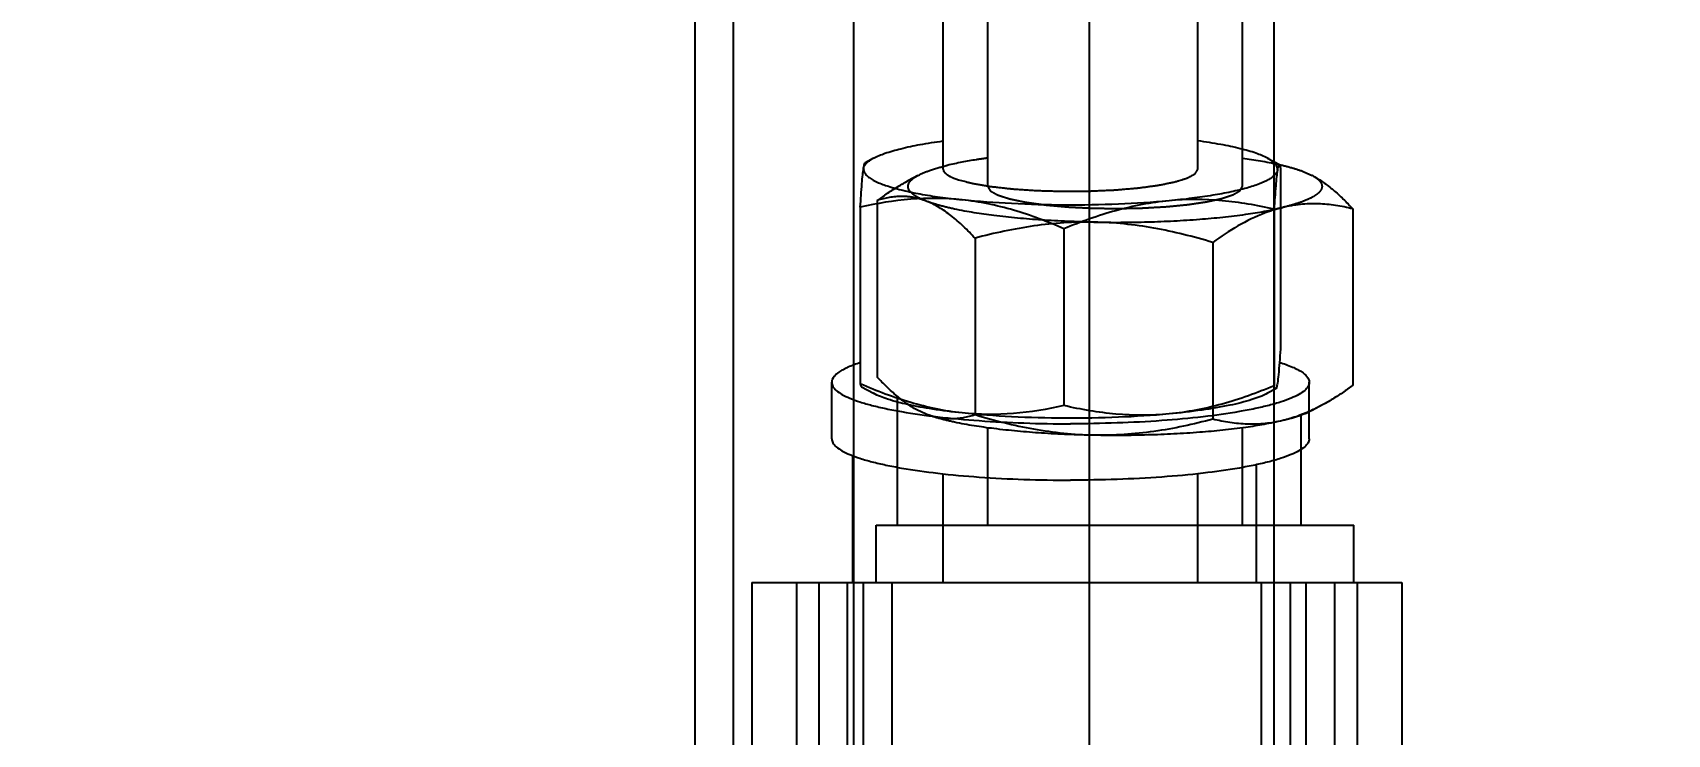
# Model space of a CAD drawing. Header units: millimetres. Extents: x 324 to 7054, y -67 to 2159.
# Drawn here: x 3650.2 to 3701.6, y 1521.7 to 1543.8 of the extents above; entities that cross this region are included whole.
import ezdxf

# ---------------------------------------------------------------- set-up
doc = ezdxf.new("R2010")
doc.units = ezdxf.units.MM
doc.header["$LTSCALE"] = 153.67
doc.header["$PDMODE"] = 3
doc.header["$PDSIZE"] = 8
doc.linetypes.add('CENTER', pattern=[0.6, 0.375, -0.075, 0.075, -0.075])
doc.linetypes.add('DOT', pattern=[0.2, 0.1, -0.1])
doc.layers.get('0').update_dxf_attribs({"linetype": 'CONTINUOUS'})
doc.layers.get('Defpoints').update_dxf_attribs({"linetype": 'CONTINUOUS'})
doc.layers.add('00_BUW_DATUM', color=7, linetype='CONTINUOUS')
doc.layers.add('02___PRT_ALL_AXES', color=7, linetype='CONTINUOUS')
doc.styles.get("Standard").update_dxf_attribs({"font": 'times.ttf'})
doc.dimstyles.get("Standard").update_dxf_attribs({"dimtxt": 17.5, "dimasz": 17.5, "dimexe": 1.5, "dimexo": 1, "dimtad": 1, "dimdsep": 46, "dimtxsty": 'Standard', "dimblk": '_FILLED', "dimblk1": '_FILLED', "dimblk2": '_FILLED', "dimcen": 0.09, "dimazin": 2, "dimtol": 1, "dimtp": 0.01, "dimtm": 0.01, "dimtfac": 1, "dimtofl": 0, "dimtmove": 0, "dimatfit": 3, "dimldrblk": '_FILLED', "dimfxl": 1, "dimtolj": 1, "dimarcsym": 0})

# ---------------------------------------------------------------- blocks, each defined once
blk = doc.blocks.new('_FILLED')
at = {"color": 0, "linetype": 'ByBlock'}
blk.add_solid([(0, 0), (-1, 0.2143), (-1, -0.2143)], dxfattribs=at)
blk = doc.blocks.new('*D271')
at = {"color": 0, "lineweight": -2}
for p, q in [((3576.035, 1740), (3576.035, 1842.5)), ((4469.325, 1538.1), (4469.325, 1842.5)), ((3593.535, 1841), (3991.496, 1841)), ((4451.825, 1841), (4053.864, 1841))]:
    blk.add_line(p, q, dxfattribs=at)
at = {"layer": 'Defpoints', "color": 0}
for p in [(4469.325, 1841), (3576.035, 1739), (4469.325, 1537.1)]:
    blk.add_point(p, dxfattribs=at)
at = {"color": 0, "linetype": 'ByBlock', "lineweight": -2, "xscale": 17.5, "yscale": 17.5, "zscale": 17.5, "rotation": 180}
blk.add_blockref('_FILLED', (3576.035, 1841), dxfattribs=at)
at = {"color": 0, "linetype": 'ByBlock', "lineweight": -2, "xscale": 17.5, "yscale": 17.5, "zscale": 17.5}
blk.add_blockref('_FILLED', (4469.325, 1841), dxfattribs=at)
at = {"insert": (4022.68, 1841), "char_height": 17.5, "attachment_point": 5}
blk.add_mtext('\\A1;\\A1;Z-895', dxfattribs=at)

msp = doc.modelspace()

# ---------------------------------------------------------------- linework, layer by layer
at = {"linetype": 'Continuous'}
for p, q in [((3672.83046, 1526.51699), (3672.83046, 1511.97699)), ((3672.83046, 1526.51699), (3678.83471, 1526.51699)), ((3674.93777, 1511.97699), (3674.93777, 1526.51699)), ((3675.83476, 1511.97699), (3675.83476, 1526.51699)), ((3686.83471, 1526.51699), (3691.83905, 1526.51699)), ((3688.83476, 1511.97699), (3688.83476, 1526.51699)), ((3689.73174, 1526.51699), (3689.73174, 1511.97699)), ((3691.83905, 1526.51699), (3691.83905, 1511.97699))]:
    msp.add_line(p, q, dxfattribs=at)
at = {"linetype": 'CENTER'}
for p, q in [((3674.23046, 1526.51699), (3674.23046, 1511.97699)), ((3674.23046, 1526.51699), (3676.73689, 1526.51699)), ((3676.33777, 1511.97699), (3676.33777, 1526.51699)), ((3677.23476, 1511.97699), (3677.23476, 1526.51699)), ((3690.23476, 1511.97699), (3690.23476, 1526.51699)), ((3691.13174, 1526.51699), (3691.13174, 1511.97699)), ((3691.73689, 1526.51699), (3693.23905, 1526.51699)), ((3693.23905, 1526.51699), (3693.23905, 1511.97699))]:
    msp.add_line(p, q, dxfattribs=at)
at = {"linetype": 'Continuous'}
for points, knots in [([(3678.8347, 1539.50707), (3678.83631, 1539.50011), (3678.83951, 1539.48618), (3678.8432, 1539.47051), (3678.84553, 1539.46007), (3678.8467, 1539.4557), (3678.84716, 1539.45225), (3678.84937, 1539.44866), (3678.85405, 1539.44233), (3678.86031, 1539.43332), (3678.86801, 1539.42249), (3678.87562, 1539.41166), (3678.88212, 1539.40264), (3678.88637, 1539.39632), (3678.88926, 1539.39272), (3678.89388, 1539.38917), (3678.89907, 1539.38472), (3678.912, 1539.37404), (3678.927, 1539.36159), (3678.94184, 1539.34911), (3678.95065, 1539.34203), (3678.9563, 1539.33658), (3678.96562, 1539.33168), (3678.97677, 1539.32496), (3678.99686, 1539.31329), (3679.0168, 1539.30159), (3679.03381, 1539.29157), (3679.04111, 1539.28738), (3679.04644, 1539.28405), (3679.05364, 1539.28067), (3679.06712, 1539.27473), (3679.08592, 1539.26626), (3679.10869, 1539.25609), (3679.13136, 1539.24592), (3679.1504, 1539.23745), (3679.16345, 1539.23151), (3679.17135, 1539.22814), (3679.18091, 1539.22487), (3679.19229, 1539.22075), (3679.22009, 1539.2109), (3679.26158, 1539.19611), (3679.29854, 1539.18296), (3679.31701, 1539.17639)], [0, 0, 0, 0, 0.0625, 0.125, 0.140625, 0.15625, 0.1640625, 0.171875, 0.1875, 0.21875, 0.25, 0.28125, 0.3125, 0.328125, 0.3359375, 0.34375, 0.359375, 0.375, 0.4375, 0.46875, 0.484375, 0.5, 0.515625, 0.53125, 0.5625, 0.625, 0.640625, 0.65625, 0.6640625, 0.671875, 0.6875, 0.71875, 0.75, 0.78125, 0.8125, 0.828125, 0.8359375, 0.84375, 0.859375, 0.875, 0.9375, 1, 1, 1, 1]), ([(3679.31701, 1539.17639), (3679.3478, 1539.16853), (3679.40938, 1539.15281), (3679.50175, 1539.12923), (3679.57872, 1539.10958), (3679.6403, 1539.09387), (3679.68649, 1539.08208), (3679.72495, 1539.07225), (3679.75193, 1539.06538), (3679.76535, 1539.06193), (3679.77313, 1539.05998), (3679.78344, 1539.0584), (3679.79547, 1539.05629), (3679.81519, 1539.05299), (3679.83969, 1539.04884), (3679.86915, 1539.04388), (3679.9084, 1539.03725), (3679.95748, 1539.02897), (3680.036, 1539.01573), (3680.11452, 1539.00248), (3680.19305, 1538.98923), (3680.25194, 1538.9793), (3680.2961, 1538.97184), (3680.32556, 1538.96688), (3680.34025, 1538.96439), (3680.35508, 1538.96193), (3680.37895, 1538.95954), (3680.40739, 1538.95626), (3680.45367, 1538.95118), (3680.51126, 1538.94476), (3680.58048, 1538.93709), (3680.67272, 1538.92685), (3680.78806, 1538.91406), (3680.89181, 1538.90254), (3680.96106, 1538.89488), (3680.98979, 1538.89165), (3681.01306, 1538.88915), (3681.02972, 1538.88705), (3681.04944, 1538.88582), (3681.07538, 1538.88407), (3681.10793, 1538.88193), (3681.15995, 1538.87848), (3681.22498, 1538.87418), (3681.30302, 1538.86901), (3681.40707, 1538.86212), (3681.53714, 1538.85351), (3681.65419, 1538.84575), (3681.73223, 1538.84059), (3681.77124, 1538.83799), (3681.81031, 1538.83547), (3681.86483, 1538.83441), (3681.93215, 1538.83229), (3682.04031, 1538.82935), (3682.17536, 1538.82551), (3682.33751, 1538.82101), (3682.45906, 1538.81751), (3682.54016, 1538.81535), (3682.59409, 1538.81351), (3682.66249, 1538.81413), (3682.74451, 1538.8147), (3682.85389, 1538.81552), (3682.99062, 1538.8165), (3683.15467, 1538.81777), (3683.27778, 1538.81852), (3683.35974, 1538.81932), (3683.40091, 1538.8192), (3683.44136, 1538.82111), (3683.49537, 1538.82342), (3683.56285, 1538.8264), (3683.67085, 1538.83111), (3683.80583, 1538.83702), (3683.94084, 1538.84291), (3684.04879, 1538.84764), (3684.11639, 1538.85055), (3684.17016, 1538.853), (3684.20448, 1538.85425), (3684.22866, 1538.8565), (3684.25341, 1538.85853), (3684.29645, 1538.86218), (3684.35808, 1538.86734), (3684.45661, 1538.87563), (3684.57977, 1538.88598), (3684.70301, 1538.89632), (3684.80143, 1538.90464), (3684.86332, 1538.90973), (3684.9059, 1538.9135), (3684.93139, 1538.91533), (3684.95253, 1538.91839), (3684.97999, 1538.92192), (3685.02334, 1538.92773), (3685.07773, 1538.93493), (3685.16465, 1538.9465), (3685.2516, 1538.95805), (3685.33854, 1538.9696), (3685.40374, 1538.97827), (3685.45807, 1538.98549), (3685.50156, 1538.99127), (3685.52869, 1538.99488), (3685.5505, 1538.99776), (3685.56389, 1538.9996), (3685.57515, 1539.00097), (3685.58356, 1539.00287), (3685.59961, 1539.00594), (3685.62185, 1539.01047), (3685.65782, 1539.01763), (3685.70265, 1539.02661), (3685.77445, 1539.04096), (3685.84623, 1539.05532), (3685.91801, 1539.06967), (3685.97185, 1539.08044), (3686.01673, 1539.08941), (3686.05258, 1539.09659), (3686.07512, 1539.10106), (3686.09285, 1539.10468), (3686.1046, 1539.10684), (3686.11098, 1539.10901), (3686.11789, 1539.11111), (3686.12974, 1539.11481), (3686.14679, 1539.12007), (3686.174, 1539.12851), (3686.20804, 1539.13905), (3686.26249, 1539.15592), (3686.31694, 1539.17279), (3686.37139, 1539.18966), (3686.40542, 1539.2002), (3686.43265, 1539.20864), (3686.45307, 1539.21496), (3686.47009, 1539.22024), (3686.48368, 1539.22445), (3686.49225, 1539.22709), (3686.49894, 1539.2292), (3686.5062, 1539.23128), (3686.51119, 1539.23413), (3686.51745, 1539.23752), (3686.52569, 1539.24205), (3686.53603, 1539.24772), (3686.55255, 1539.25678), (3686.57321, 1539.26811), (3686.598, 1539.2817), (3686.62279, 1539.29529), (3686.64758, 1539.30889), (3686.67237, 1539.32248), (3686.69303, 1539.33381), (3686.70955, 1539.34287), (3686.72197, 1539.34967), (3686.73224, 1539.35533), (3686.74062, 1539.35986), (3686.74547, 1539.36271), (3686.75025, 1539.36494), (3686.75177, 1539.36734), (3686.7542, 1539.37154), (3686.75779, 1539.37753), (3686.76206, 1539.38473), (3686.76776, 1539.39433), (3686.77488, 1539.40632), (3686.78627, 1539.42551), (3686.80051, 1539.4495), (3686.8176, 1539.47829), (3686.829, 1539.49748), (3686.8347, 1539.50708)], [0, 0, 0, 0, 0.015625, 0.03125, 0.046875, 0.0546875, 0.0625, 0.0703125, 0.07421875, 0.07617188, 0.07714844, 0.078125, 0.08007812, 0.08203125, 0.0859375, 0.08984375, 0.09375, 0.1015625, 0.109375, 0.125, 0.1328125, 0.140625, 0.1484375, 0.15039062, 0.15234375, 0.15429688, 0.15625, 0.16015625, 0.1640625, 0.171875, 0.1796875, 0.1875, 0.203125, 0.21875, 0.22265625, 0.2265625, 0.22851562, 0.23046875, 0.23242188, 0.234375, 0.23828125, 0.2421875, 0.25, 0.2578125, 0.265625, 0.28125, 0.296875, 0.30078125, 0.3046875, 0.30859375, 0.3125, 0.3203125, 0.328125, 0.34375, 0.359375, 0.375, 0.37890625, 0.3828125, 0.390625, 0.3984375, 0.40625, 0.421875, 0.4375, 0.453125, 0.45703125, 0.4609375, 0.46484375, 0.46875, 0.4765625, 0.484375, 0.5, 0.515625, 0.5234375, 0.53125, 0.53515625, 0.5390625, 0.54101562, 0.54296875, 0.546875, 0.5546875, 0.5625, 0.578125, 0.59375, 0.6015625, 0.609375, 0.61328125, 0.61523438, 0.6171875, 0.62109375, 0.625, 0.6328125, 0.640625, 0.65625, 0.6640625, 0.671875, 0.6796875, 0.68359375, 0.6875, 0.68945312, 0.69140625, 0.69238281, 0.69335938, 0.6953125, 0.69921875, 0.703125, 0.7109375, 0.71875, 0.734375, 0.7421875, 0.75, 0.7578125, 0.76171875, 0.765625, 0.76757812, 0.76953125, 0.77050781, 0.77148438, 0.7734375, 0.77734375, 0.78125, 0.7890625, 0.796875, 0.8125, 0.8203125, 0.828125, 0.83203125, 0.8359375, 0.83984375, 0.84179688, 0.84375, 0.84472656, 0.84570312, 0.84765625, 0.84960938, 0.8515625, 0.85546875, 0.859375, 0.8671875, 0.875, 0.8828125, 0.890625, 0.8984375, 0.90625, 0.91015625, 0.9140625, 0.91796875, 0.91992188, 0.921875, 0.92285156, 0.92382812, 0.92578125, 0.9296875, 0.93359375, 0.9375, 0.9453125, 0.953125, 0.96875, 0.984375, 1, 1, 1, 1])]:
    msp.add_open_spline(points, degree=3, knots=knots, dxfattribs=at)
at = {"linetype": 'CENTER'}
for points, knots in [([(3680.23469, 1538.96681), (3680.24291, 1538.95251), (3680.25524, 1538.93106), (3680.27168, 1538.90245), (3680.28196, 1538.88458), (3680.29018, 1538.87027), (3680.29635, 1538.85955), (3680.30249, 1538.84882), (3680.3077, 1538.83988), (3680.31092, 1538.83407), (3680.31258, 1538.83139), (3680.31325, 1538.82959), (3680.31733, 1538.82745), (3680.3218, 1538.82488), (3680.32791, 1538.82144), (3680.3355, 1538.81715), (3680.34464, 1538.812), (3680.3568, 1538.80513), (3680.3781, 1538.79311), (3680.40852, 1538.77593), (3680.44502, 1538.75533), (3680.48154, 1538.73472), (3680.50888, 1538.71926), (3680.52718, 1538.70896), (3680.5347, 1538.70467), (3680.54096, 1538.70124), (3680.54635, 1538.69776), (3680.55922, 1538.69385), (3680.57386, 1538.6891), (3680.59366, 1538.68279), (3680.61832, 1538.67489), (3680.64795, 1538.66542), (3680.68744, 1538.65279), (3680.7368, 1538.637), (3680.78617, 1538.62121), (3680.82566, 1538.60858), (3680.85528, 1538.5991), (3680.87998, 1538.59121), (3680.89968, 1538.58489), (3680.91464, 1538.58017), (3680.92651, 1538.57617), (3680.9404, 1538.57348), (3680.95352, 1538.57071), (3680.97019, 1538.56727), (3681.00996, 1538.559), (3681.06972, 1538.5466), (3681.14934, 1538.53006), (3681.22899, 1538.51352), (3681.29533, 1538.49973), (3681.34847, 1538.48871), (3681.38153, 1538.4818), (3681.40833, 1538.47633), (3681.43383, 1538.47063), (3681.47499, 1538.46516), (3681.52319, 1538.45837), (3681.58786, 1538.4494), (3681.66856, 1538.43816), (3681.76547, 1538.42468), (3681.8462, 1538.41345), (3681.9108, 1538.40446), (3681.95923, 1538.39772), (3681.99967, 1538.39212), (3682.0278, 1538.38815), (3682.04415, 1538.38596), (3682.05565, 1538.38411), (3682.07005, 1538.38304), (3682.08824, 1538.38134), (3682.12054, 1538.37849), (3682.16644, 1538.37435), (3682.22162, 1538.36941), (3682.29516, 1538.36281), (3682.3871, 1538.35458), (3682.49742, 1538.34468), (3682.58937, 1538.33645), (3682.66288, 1538.32984), (3682.71817, 1538.32496), (3682.76372, 1538.32065), (3682.80407, 1538.31893), (3682.84373, 1538.3169), (3682.89355, 1538.31447), (3683.01291, 1538.30854), (3683.15225, 1538.30168), (3683.3114, 1538.29376), (3683.43093, 1538.28798), (3683.53003, 1538.28267), (3683.61307, 1538.28205), (3683.69545, 1538.2808), (3683.79866, 1538.27945), (3683.96365, 1538.27719), (3684.10807, 1538.27511), (3684.23181, 1538.27359), (3684.31439, 1538.27195), (3684.41705, 1538.2745), (3684.54031, 1538.27697), (3684.70465, 1538.28045), (3684.86894, 1538.28394), (3685.00255, 1538.28666), (3685.06409, 1538.28804), (3685.10541, 1538.28865), (3685.15491, 1538.29171), (3685.2146, 1538.29508), (3685.29407, 1538.29969), (3685.4332, 1538.3077), (3685.63193, 1538.31916), (3685.79093, 1538.32833), (3685.87042, 1538.33292)], [0, 0, 0, 0, 0.03125, 0.046875, 0.0625, 0.0703125, 0.078125, 0.0859375, 0.09375, 0.09765625, 0.09863281, 0.09960938, 0.1015625, 0.10351562, 0.10546875, 0.109375, 0.11328125, 0.1171875, 0.125, 0.140625, 0.15625, 0.171875, 0.1875, 0.19140625, 0.1953125, 0.19726562, 0.19921875, 0.203125, 0.20703125, 0.2109375, 0.21875, 0.2265625, 0.234375, 0.25, 0.265625, 0.2734375, 0.28125, 0.2890625, 0.29296875, 0.296875, 0.30078125, 0.30273438, 0.3046875, 0.30859375, 0.3125, 0.328125, 0.34375, 0.359375, 0.375, 0.3828125, 0.390625, 0.39453125, 0.3984375, 0.40625, 0.4140625, 0.421875, 0.4375, 0.453125, 0.46875, 0.4765625, 0.484375, 0.4921875, 0.49609375, 0.49804688, 0.5, 0.50195312, 0.50390625, 0.5078125, 0.515625, 0.5234375, 0.53125, 0.546875, 0.5625, 0.578125, 0.5859375, 0.59375, 0.6015625, 0.60546875, 0.609375, 0.6171875, 0.625, 0.65625, 0.671875, 0.6875, 0.703125, 0.7109375, 0.71875, 0.734375, 0.75, 0.78125, 0.7890625, 0.796875, 0.8125, 0.828125, 0.84375, 0.875, 0.890625, 0.89453125, 0.8984375, 0.90625, 0.9140625, 0.921875, 0.9375, 0.96875, 1, 1, 1, 1]), ([(3685.87042, 1538.33292), (3685.9523, 1538.34097), (3686.07511, 1538.35306), (3686.23888, 1538.36917), (3686.34119, 1538.37925), (3686.42313, 1538.38729), (3686.47415, 1538.39237), (3686.51025, 1538.39581), (3686.53028, 1538.39796), (3686.54807, 1538.4008), (3686.57109, 1538.4041), (3686.60748, 1538.40953), (3686.65311, 1538.41626), (3686.72604, 1538.42706), (3686.81724, 1538.44056), (3686.90842, 1538.45405), (3686.98138, 1538.46485), (3687.02695, 1538.4716), (3687.06347, 1538.47699), (3687.08615, 1538.48038), (3687.10231, 1538.48271), (3687.11111, 1538.48411), (3687.11825, 1538.4858), (3687.12774, 1538.4878), (3687.15006, 1538.4927), (3687.18373, 1538.50001), (3687.22852, 1538.50977), (3687.27334, 1538.51953), (3687.31815, 1538.52929), (3687.36296, 1538.53906), (3687.40777, 1538.54882), (3687.45258, 1538.55858), (3687.48992, 1538.56671), (3687.51979, 1538.57322), (3687.54221, 1538.5781), (3687.56082, 1538.58217), (3687.574, 1538.58501), (3687.5813, 1538.58665), (3687.58742, 1538.58781), (3687.59106, 1538.58926), (3687.59677, 1538.59108), (3687.60636, 1538.59432), (3687.62028, 1538.59893), (3687.63689, 1538.60446), (3687.65908, 1538.61184), (3687.68679, 1538.62106), (3687.72005, 1538.63213), (3687.75331, 1538.6432), (3687.78658, 1538.65426), (3687.81984, 1538.66533), (3687.8531, 1538.6764), (3687.88081, 1538.68562), (3687.903, 1538.69299), (3687.91682, 1538.69761), (3687.92799, 1538.70129), (3687.93471, 1538.70361), (3687.94068, 1538.70543), (3687.94451, 1538.70739), (3687.95023, 1538.7109), (3687.95891, 1538.71588), (3687.97251, 1538.72386), (3687.98962, 1538.73383), (3688.01693, 1538.74978), (3688.05109, 1538.76972), (3688.08523, 1538.78967), (3688.11256, 1538.80562), (3688.12961, 1538.81559), (3688.14333, 1538.82357), (3688.15172, 1538.82856), (3688.15797, 1538.83204), (3688.16094, 1538.83405), (3688.16166, 1538.83615), (3688.16333, 1538.83874), (3688.16556, 1538.84291), (3688.16851, 1538.84812), (3688.17314, 1538.85645), (3688.17895, 1538.86686), (3688.18592, 1538.87936), (3688.19521, 1538.89602), (3688.21146, 1538.92517), (3688.2254, 1538.95016), (3688.23469, 1538.96682)], [0, 0, 0, 0, 0.0625, 0.09375, 0.125, 0.140625, 0.15625, 0.1640625, 0.16796875, 0.171875, 0.1796875, 0.1875, 0.203125, 0.21875, 0.25, 0.28125, 0.296875, 0.3125, 0.3203125, 0.328125, 0.33203125, 0.33398438, 0.3359375, 0.33984375, 0.34375, 0.359375, 0.375, 0.390625, 0.40625, 0.421875, 0.4375, 0.453125, 0.46875, 0.4765625, 0.484375, 0.4921875, 0.49609375, 0.49804688, 0.5, 0.50195312, 0.50390625, 0.5078125, 0.515625, 0.5234375, 0.53125, 0.546875, 0.5625, 0.578125, 0.59375, 0.609375, 0.625, 0.640625, 0.6484375, 0.65625, 0.66015625, 0.6640625, 0.66601562, 0.66796875, 0.671875, 0.6796875, 0.6875, 0.703125, 0.71875, 0.75, 0.78125, 0.796875, 0.8125, 0.8203125, 0.828125, 0.83203125, 0.83398438, 0.8359375, 0.83984375, 0.84375, 0.8515625, 0.859375, 0.875, 0.890625, 0.90625, 0.9375, 1, 1, 1, 1])]:
    msp.add_open_spline(points, degree=3, knots=knots, dxfattribs=at)
at = {"layer": '00_BUW_DATUM', "linetype": 'Continuous'}
for p, q in [((3678.8347, 1539.50707), (3678.83463, 1590.41312)), ((3686.8347, 1539.50708), (3686.83463, 1590.41313)), ((3676.6453, 1539.85183), (3676.38901, 1539.71308)), ((3689.02409, 1539.85185), (3689.39492, 1539.65108)), ((3689.43524, 1539.55583), (3689.43525, 1534.00262)), ((3676.23415, 1538.31485), (3676.23416, 1532.76164)), ((3689.22925, 1538.25291), (3689.22926, 1532.6997)), ((3682.62871, 1537.63241), (3682.62872, 1532.07921)), ((3675.33471, 1531.03774), (3675.3347, 1532.81039)), ((3676.27448, 1532.66639), (3676.64531, 1532.46562)), ((3689.28039, 1532.6044), (3689.0241, 1532.46564)), ((3690.33471, 1531.03776), (3690.3347, 1532.81041)), ((3678.83471, 1526.51699), (3678.83471, 1529.93722)), ((3686.83471, 1526.51699), (3686.83471, 1529.93723))]:
    msp.add_line(p, q, dxfattribs=at)
at = {"layer": '00_BUW_DATUM', "linetype": 'CENTER'}
for p, q in [((3680.23469, 1538.96681), (3680.23463, 1585.03003)), ((3688.23469, 1538.96682), (3688.23463, 1585.03004)), ((3678.04529, 1539.31158), (3677.72388, 1539.13756)), ((3690.16636, 1539.42843), (3690.42397, 1539.31165)), ((3676.76839, 1538.5282), (3676.76839, 1532.97499)), ((3691.70099, 1538.26197), (3691.701, 1532.70876)), ((3679.83766, 1537.33875), (3679.83766, 1531.78554)), ((3687.30396, 1537.20563), (3687.30397, 1531.65243)), ((3690.74551, 1532.0994), (3690.42409, 1531.92538)), ((3678.30303, 1531.80853), (3678.00705, 1531.94608)), ((3680.2347, 1528.31699), (3680.2347, 1531.38293)), ((3688.2347, 1528.31699), (3688.2347, 1531.38195)), ((3676.73689, 1526.51699), (3676.73689, 1528.31699)), ((3676.73689, 1528.31699), (3691.73689, 1528.31699)), ((3691.73689, 1526.51699), (3691.73689, 1528.31699)), ((3676.73689, 1526.51699), (3691.73689, 1526.51699))]:
    msp.add_line(p, q, dxfattribs=at)
msp.add_arc((3689.72957, 1538.02753), 1.45985, 59.861541, 61.597496, dxfattribs=at)
at = {"layer": '00_BUW_DATUM', "linetype": 'Continuous'}
for points, knots in [([(3676.64537, 1539.85187), (3676.76128, 1539.91461), (3677.04374, 1540.02826), (3677.53573, 1540.16777), (3678.14397, 1540.29434), (3678.58845, 1540.36334), (3678.82771, 1540.39587)], [0, 0, 0, 0, 0.17512995, 0.40251793, 0.6791581, 1, 1, 1, 1]), ([(3689.02411, 1539.85183), (3688.90809, 1539.91465), (3688.62528, 1540.02841), (3688.13267, 1540.16804), (3687.52356, 1540.2947), (3687.07844, 1540.36373), (3686.83881, 1540.39626)], [0, 0, 0, 0, 0.17508136, 0.40245548, 0.67910593, 1, 1, 1, 1]), ([(3676.33714, 1539.53805), (3676.34665, 1539.59816), (3676.40889, 1539.68863), (3676.52534, 1539.78206), (3676.60239, 1539.82861), (3676.64537, 1539.85187)], [0, 0, 0, 0, 0.40492911, 0.6748572, 1, 1, 1, 1]), ([(3676.33714, 1539.53805), (3676.34098, 1539.5623), (3676.34825, 1539.60431), (3676.36079, 1539.65811), (3676.37259, 1539.69253), (3676.38306, 1539.70985), (3676.38901, 1539.71307)], [0, 0, 0, 0, 0.39875302, 0.69383635, 0.89012048, 1, 1, 1, 1]), ([(3689.33225, 1539.4761), (3689.33723, 1539.50759), (3689.33026, 1539.57877), (3689.26807, 1539.67748), (3689.16286, 1539.77061), (3689.07454, 1539.82453), (3689.02411, 1539.85183)], [0, 0, 0, 0, 0.1859785, 0.39860658, 0.66546473, 1, 1, 1, 1]), ([(3689.39492, 1539.65108), (3689.38162, 1539.65828), (3689.35685, 1539.60708), (3689.34703, 1539.55594), (3689.33676, 1539.50466), (3689.33225, 1539.4761)], [0, 0, 0, 0, 0.23761978, 0.54584771, 1, 1, 1, 1]), ([(3676.23415, 1538.31485), (3676.24894, 1538.5616), (3676.27065, 1538.90149), (3676.30731, 1539.30911), (3676.32641, 1539.47015), (3676.33714, 1539.53805)], [0, 0, 0, 0, 0.60397425, 0.83203987, 1, 1, 1, 1]), ([(3676.33714, 1539.53805), (3676.3333, 1539.51372), (3676.33506, 1539.46112), (3676.3684, 1539.38437), (3676.42927, 1539.31051), (3676.5567, 1539.20569), (3676.78877, 1539.08451), (3677.14524, 1538.95475), (3677.59767, 1538.83319), (3678.13855, 1538.72207), (3678.75938, 1538.62363), (3679.19976, 1538.57009), (3679.43143, 1538.54537)], [0, 0, 0, 0, 0.02185297, 0.04539384, 0.07296814, 0.10602655, 0.19121506, 0.30346061, 0.44239376, 0.60643742, 0.79326439, 1, 1, 1, 1]), ([(3689.33225, 1539.4761), (3689.32356, 1539.42117), (3689.27052, 1539.33809), (3689.16882, 1539.25033), (3689.01033, 1539.14755), (3688.74302, 1539.02943), (3688.3457, 1538.90261), (3687.85522, 1538.78521), (3687.27963, 1538.67914), (3686.62834, 1538.58658), (3686.16923, 1538.53698), (3685.92898, 1538.5144)], [0, 0, 0, 0, 0.04598668, 0.07591108, 0.11158423, 0.20148215, 0.31663583, 0.45614697, 0.61822066, 0.80045737, 1, 1, 1, 1]), ([(3689.33225, 1539.4761), (3689.32151, 1539.40821), (3689.30241, 1539.24717), (3689.26575, 1538.83955), (3689.24404, 1538.49965), (3689.22925, 1538.25291)], [0, 0, 0, 0, 0.16796014, 0.39602577, 1, 1, 1, 1]), ([(3689.43524, 1539.55583), (3689.42979, 1539.57783), (3689.42022, 1539.60946), (3689.4056, 1539.6453), (3689.39492, 1539.65108)], [0, 0, 0, 0, 0.6509994, 1, 1, 1, 1]), ([(3679.43143, 1538.54537), (3678.89579, 1538.60253), (3677.81598, 1538.61045), (3676.75452, 1538.43295), (3676.23415, 1538.31485)], [0, 0, 0, 0, 0.50236581, 1, 1, 1, 1]), ([(3682.62871, 1537.63241), (3682.11421, 1537.859), (3681.073, 1538.2574), (3679.97786, 1538.48705), (3679.43143, 1538.54537)], [0, 0, 0, 0, 0.50569197, 1, 1, 1, 1]), ([(3685.92898, 1538.5144), (3685.40184, 1538.46484), (3684.31134, 1538.39512), (3682.66018, 1538.36626), (3681.02085, 1538.41029), (3679.94648, 1538.4904), (3679.43143, 1538.54537)], [0, 0, 0, 0, 0.24412044, 0.50355527, 0.76117851, 1, 1, 1, 1]), ([(3685.92898, 1538.5144), (3685.36589, 1538.46146), (3684.23773, 1538.24324), (3683.16069, 1537.85439), (3682.62871, 1537.63241)], [0, 0, 0, 0, 0.49524445, 1, 1, 1, 1]), ([(3689.22925, 1538.25291), (3688.69202, 1538.37607), (3687.59703, 1538.56371), (3686.48253, 1538.56643), (3685.92898, 1538.5144)], [0, 0, 0, 0, 0.49782411, 1, 1, 1, 1]), ([(3689.43525, 1534.00262), (3689.43222, 1533.95214), (3689.42067, 1533.7633), (3689.40811, 1533.57452), (3689.39785, 1533.43629)], [0, 0, 0, 0, 0.26732979, 1, 1, 1, 1]), ([(3676.23386, 1533.42875), (3676.10206, 1533.38632), (3675.91791, 1533.32006), (3675.6953, 1533.21181), (3675.49569, 1533.09391), (3675.33471, 1532.94111), (3675.33471, 1532.81039)], [0, 0, 0, 0, 0.36794913, 0.52058196, 0.65262171, 1, 1, 1, 1]), ([(3689.39785, 1533.43629), (3689.3883, 1533.30759), (3689.37037, 1533.08827), (3689.34647, 1532.86934), (3689.33226, 1532.77943)], [0, 0, 0, 0, 0.58638552, 1, 1, 1, 1]), ([(3689.40062, 1533.43988), (3689.5374, 1533.39685), (3689.7285, 1533.32963), (3689.95987, 1533.21949), (3690.16626, 1533.10003), (3690.3347, 1532.94454), (3690.3347, 1532.81041)], [0, 0, 0, 0, 0.36926139, 0.5223116, 0.65455672, 1, 1, 1, 1]), ([(3675.33471, 1532.81039), (3675.33471, 1532.76616), (3675.36715, 1532.66632), (3675.48742, 1532.53924), (3675.67163, 1532.41751), (3675.92221, 1532.29987), (3676.23769, 1532.1865), (3676.616, 1532.07864), (3677.05376, 1531.97737), (3677.74217, 1531.84685), (3678.718, 1531.71207), (3679.99944, 1531.59577), (3681.38941, 1531.52402), (3682.34692, 1531.50794), (3682.83472, 1531.50794)], [0, 0, 0, 0, 0.01701484, 0.0383395, 0.06624763, 0.10159474, 0.14458684, 0.19510969, 0.25285971, 0.31740245, 0.46463113, 0.63163757, 0.81232482, 1, 1, 1, 1]), ([(3676.23416, 1532.76164), (3676.23961, 1532.73964), (3676.24918, 1532.70802), (3676.2638, 1532.67217), (3676.27448, 1532.66639)], [0, 0, 0, 0, 0.6509994, 1, 1, 1, 1]), ([(3679.43144, 1531.84869), (3678.88501, 1531.907), (3677.78986, 1532.13665), (3676.74866, 1532.53505), (3676.23416, 1532.76164)], [0, 0, 0, 0, 0.49430804, 1, 1, 1, 1]), ([(3690.3347, 1532.81041), (3690.3347, 1532.76618), (3690.30226, 1532.66634), (3690.18199, 1532.53925), (3689.99778, 1532.41753), (3689.74721, 1532.29989), (3689.43172, 1532.18651), (3689.05341, 1532.07865), (3688.61566, 1531.97738), (3687.92725, 1531.84686), (3686.95143, 1531.71208), (3685.66999, 1531.59578), (3684.28002, 1531.52403), (3683.32251, 1531.50795), (3682.83472, 1531.50794)], [0, 0, 0, 0, 0.01701486, 0.03833952, 0.06624765, 0.10159473, 0.14458681, 0.19510963, 0.25285962, 0.31740233, 0.46463096, 0.63163739, 0.81232469, 1, 1, 1, 1]), ([(3689.22926, 1532.6997), (3688.69728, 1532.47772), (3687.62024, 1532.08887), (3686.49208, 1531.87065), (3685.92899, 1531.81772)], [0, 0, 0, 0, 0.50475557, 1, 1, 1, 1]), ([(3689.28039, 1532.6044), (3689.27658, 1532.60234), (3689.26288, 1532.60549), (3689.25252, 1532.62724), (3689.2398, 1532.65832), (3689.233, 1532.68464), (3689.22926, 1532.6997)], [0, 0, 0, 0, 0.11262815, 0.29950739, 0.59637241, 1, 1, 1, 1]), ([(3689.33226, 1532.77943), (3689.32842, 1532.75517), (3689.32115, 1532.71316), (3689.30861, 1532.65936), (3689.29681, 1532.62495), (3689.28634, 1532.60762), (3689.28039, 1532.6044)], [0, 0, 0, 0, 0.39875302, 0.69383635, 0.89012048, 1, 1, 1, 1]), ([(3679.43144, 1531.84869), (3679.12276, 1531.88163), (3678.54966, 1531.95404), (3677.76745, 1532.09433), (3677.14268, 1532.25431), (3676.78708, 1532.38886), (3676.64529, 1532.46564)], [0, 0, 0, 0, 0.32498101, 0.60456885, 0.83119347, 1, 1, 1, 1]), ([(3682.62872, 1532.07921), (3682.10835, 1531.9611), (3681.04689, 1531.78361), (3679.96707, 1531.79152), (3679.43144, 1531.84869)], [0, 0, 0, 0, 0.4976342, 1, 1, 1, 1]), ([(3685.92899, 1531.81772), (3685.37543, 1531.76568), (3684.26094, 1531.7684), (3683.16595, 1531.95604), (3682.62872, 1532.07921)], [0, 0, 0, 0, 0.5021759, 1, 1, 1, 1]), ([(3689.02403, 1532.4656), (3688.86922, 1532.3818), (3688.47599, 1532.23742), (3687.78307, 1532.06829), (3686.91168, 1531.9228), (3686.27287, 1531.85004), (3685.92899, 1531.81772)], [0, 0, 0, 0, 0.16628893, 0.39282739, 0.67373258, 1, 1, 1, 1]), ([(3685.92899, 1531.81772), (3685.40185, 1531.76816), (3684.31134, 1531.69844), (3682.66018, 1531.66958), (3681.02086, 1531.71362), (3679.94649, 1531.79372), (3679.43144, 1531.84869)], [0, 0, 0, 0, 0.24412044, 0.50355527, 0.76117851, 1, 1, 1, 1]), ([(3675.33471, 1531.03774), (3675.33471, 1530.99351), (3675.36715, 1530.89367), (3675.48742, 1530.76659), (3675.67164, 1530.64486), (3675.92221, 1530.52722), (3676.23769, 1530.41385), (3676.61601, 1530.30599), (3677.05376, 1530.20472), (3677.74217, 1530.0742), (3678.718, 1529.93942), (3679.99944, 1529.82312), (3681.38941, 1529.75137), (3682.34692, 1529.73529), (3682.83472, 1529.73529)], [0, 0, 0, 0, 0.01701484, 0.0383395, 0.06624763, 0.10159474, 0.14458684, 0.19510969, 0.25285971, 0.31740245, 0.46463113, 0.63163757, 0.81232482, 1, 1, 1, 1]), ([(3690.33471, 1531.03776), (3690.33471, 1530.99353), (3690.30226, 1530.89369), (3690.18199, 1530.7666), (3689.99778, 1530.64488), (3689.74721, 1530.52724), (3689.43172, 1530.41386), (3689.05341, 1530.306), (3688.61566, 1530.20473), (3687.92725, 1530.07421), (3686.95143, 1529.93943), (3685.66999, 1529.82313), (3684.28002, 1529.75138), (3683.32252, 1529.7353), (3682.83472, 1529.73529)], [0, 0, 0, 0, 0.01701486, 0.03833952, 0.06624765, 0.10159473, 0.14458681, 0.19510963, 0.25285962, 0.31740233, 0.46463096, 0.63163739, 0.81232469, 1, 1, 1, 1])]:
    msp.add_open_spline(points, degree=3, knots=knots, dxfattribs=at)
at = {"layer": '00_BUW_DATUM', "linetype": 'CENTER'}
for points, knots in [([(3680.23036, 1539.85597), (3680.11364, 1539.84012), (3679.69011, 1539.77843), (3679.26856, 1539.70057), (3678.9669, 1539.6281)], [0, 0, 0, 0, 0.27520833, 1, 1, 1, 1]), ([(3688.2418, 1539.8556), (3688.61466, 1539.8049), (3689.13858, 1539.71922), (3689.77793, 1539.56145), (3690.04674, 1539.47478), (3690.16636, 1539.42843)], [0, 0, 0, 0, 0.57163906, 0.80511652, 1, 1, 1, 1]), ([(3678.30302, 1538.50521), (3678.229, 1538.5339), (3678.0965, 1538.59082), (3677.92694, 1538.68806), (3677.80735, 1538.78825), (3677.73709, 1538.8958), (3677.72962, 1539.01326), (3677.78811, 1539.12346), (3677.89734, 1539.22448), (3677.99115, 1539.28226), (3678.04527, 1539.31156)], [0, 0, 0, 0, 0.19063479, 0.34580031, 0.46773088, 0.56293505, 0.6456721, 0.73670523, 0.85221064, 1, 1, 1, 1]), ([(3678.04527, 1539.31156), (3678.16901, 1539.37856), (3678.47337, 1539.49875), (3678.78731, 1539.58495), (3678.9669, 1539.6281)], [0, 0, 0, 0, 0.43242109, 1, 1, 1, 1]), ([(3690.46255, 1539.29003), (3690.52393, 1539.25436), (3690.62635, 1539.18565), (3690.71935, 1539.06709), (3690.73848, 1538.97165), (3690.7241, 1538.8764), (3690.63633, 1538.75689), (3690.46125, 1538.6351), (3690.20988, 1538.51633), (3689.88256, 1538.40331), (3689.63705, 1538.33786), (3689.50248, 1538.30554)], [0, 0, 0, 0, 0.11219431, 0.19416676, 0.22879811, 0.26317887, 0.34346654, 0.45325987, 0.59874415, 0.78126633, 1, 1, 1, 1]), ([(3690.46234, 1539.29088), (3690.68573, 1539.16994), (3691.12538, 1538.85123), (3691.50798, 1538.47094), (3691.70099, 1538.26197)], [0, 0, 0, 0, 0.47172804, 1, 1, 1, 1]), ([(3676.76839, 1538.5282), (3676.84653, 1538.58489), (3677.15518, 1538.80288), (3677.47646, 1539.00361), (3677.72388, 1539.13756)], [0, 0, 0, 0, 0.25546671, 1, 1, 1, 1]), ([(3678.30302, 1538.50521), (3678.17723, 1538.55396), (3677.92163, 1538.62821), (3677.40038, 1538.67501), (3677.01339, 1538.60358), (3676.76839, 1538.5282)], [0, 0, 0, 0, 0.2591383, 0.50763194, 1, 1, 1, 1]), ([(3683.57081, 1537.84393), (3683.02013, 1537.85375), (3681.96976, 1537.89551), (3680.50786, 1538.02752), (3679.43337, 1538.1929), (3678.72768, 1538.36132), (3678.43311, 1538.4548), (3678.30302, 1538.50521)], [0, 0, 0, 0, 0.31014224, 0.59164001, 0.82629265, 0.92143553, 1, 1, 1, 1]), ([(3679.83766, 1537.33875), (3679.60233, 1537.59355), (3679.13951, 1538.04747), (3678.58246, 1538.39692), (3678.30302, 1538.50521)], [0, 0, 0, 0, 0.53646503, 1, 1, 1, 1]), ([(3683.57081, 1537.84393), (3684.13611, 1537.83385), (3685.24456, 1537.83921), (3686.83561, 1537.91883), (3688.25048, 1538.06418), (3689.11853, 1538.2133), (3689.50248, 1538.30554)], [0, 0, 0, 0, 0.28451288, 0.55758932, 0.80129727, 1, 1, 1, 1]), ([(3689.50248, 1538.30554), (3689.31328, 1538.26008), (3688.52605, 1538.01222), (3687.81244, 1537.57454), (3687.30396, 1537.20563)], [0, 0, 0, 0, 0.23648881, 1, 1, 1, 1]), ([(3691.70099, 1538.26197), (3691.34533, 1538.34912), (3690.61012, 1538.46625), (3689.86446, 1538.3925), (3689.50248, 1538.30554)], [0, 0, 0, 0, 0.49586997, 1, 1, 1, 1]), ([(3683.57081, 1537.84393), (3682.94071, 1537.85516), (3681.6783, 1537.76899), (3680.44491, 1537.50147), (3679.83766, 1537.33875)], [0, 0, 0, 0, 0.50060456, 1, 1, 1, 1]), ([(3687.30396, 1537.20563), (3686.69776, 1537.38968), (3685.46783, 1537.70063), (3684.20273, 1537.83266), (3683.57081, 1537.84393)], [0, 0, 0, 0, 0.50058995, 1, 1, 1, 1]), ([(3678.00705, 1531.94608), (3677.78366, 1532.06701), (3677.34401, 1532.38573), (3676.9614, 1532.76601), (3676.76839, 1532.97499)], [0, 0, 0, 0, 0.47172804, 1, 1, 1, 1]), ([(3691.701, 1532.70876), (3691.62286, 1532.65207), (3691.31421, 1532.43408), (3690.99293, 1532.23335), (3690.74551, 1532.0994)], [0, 0, 0, 0, 0.25546671, 1, 1, 1, 1]), ([(3690.74551, 1532.0994), (3690.64409, 1532.04449), (3690.2466, 1531.84218), (3689.82412, 1531.68613), (3689.50248, 1531.60886)], [0, 0, 0, 0, 0.25850486, 1, 1, 1, 1]), ([(3683.57082, 1531.14725), (3683.02013, 1531.15707), (3681.96977, 1531.19883), (3680.50787, 1531.33084), (3679.43338, 1531.49622), (3678.72769, 1531.66464), (3678.43312, 1531.75812), (3678.30303, 1531.80853)], [0, 0, 0, 0, 0.31014224, 0.59164001, 0.82629265, 0.92143553, 1, 1, 1, 1]), ([(3679.83766, 1531.78554), (3679.59267, 1531.71017), (3679.20567, 1531.63873), (3678.68442, 1531.68553), (3678.42882, 1531.75978), (3678.30303, 1531.80853)], [0, 0, 0, 0, 0.49236807, 0.74086171, 1, 1, 1, 1]), ([(3683.57082, 1531.14725), (3682.93889, 1531.15852), (3681.67379, 1531.29055), (3680.44386, 1531.6015), (3679.83766, 1531.78554)], [0, 0, 0, 0, 0.49941006, 1, 1, 1, 1]), ([(3687.30397, 1531.65243), (3686.69671, 1531.48971), (3685.46332, 1531.22219), (3684.20092, 1531.13602), (3683.57082, 1531.14725)], [0, 0, 0, 0, 0.49939546, 1, 1, 1, 1]), ([(3689.50248, 1531.60886), (3689.11854, 1531.51662), (3688.25049, 1531.3675), (3686.83562, 1531.22216), (3685.24457, 1531.14254), (3684.13612, 1531.13717), (3683.57082, 1531.14725)], [0, 0, 0, 0, 0.19870273, 0.44241068, 0.71548712, 1, 1, 1, 1]), ([(3689.50248, 1531.60886), (3689.1405, 1531.5219), (3688.39484, 1531.44814), (3687.65963, 1531.56528), (3687.30397, 1531.65243)], [0, 0, 0, 0, 0.50413005, 1, 1, 1, 1]), ([(3690.42412, 1531.9254), (3690.30037, 1531.8584), (3689.99602, 1531.73821), (3689.68208, 1531.652), (3689.50248, 1531.60886)], [0, 0, 0, 0, 0.43242109, 1, 1, 1, 1])]:
    msp.add_open_spline(points, degree=3, knots=knots, dxfattribs=at)
at = {"layer": '02___PRT_ALL_AXES', "linetype": 'Continuous'}
for p, q in [((3676.03476, 1246.97699), (3676.03476, 1776.97699)), ((3683.43476, 1246.97699), (3683.43476, 1776.97699)), ((3672.24299, 1765.91555), (3672.24299, 1258.03844)), ((3689.22652, 1765.91555), (3689.22652, 1258.03844)), ((3671.03476, 1671.97699), (3671.03476, 1351.97699)), ((3671.03476, 1671.97699), (3671.03476, 1351.97699)), ((3675.98946, 1530.50738), (3675.98946, 1526.51699)), ((3688.68005, 1526.51699), (3688.68005, 1530.22203))]:
    msp.add_line(p, q, dxfattribs=at)
at = {"layer": '02___PRT_ALL_AXES', "linetype": 'DOT'}
msp.add_line((3671.03476, 1671.97699), (3671.03476, 1351.97699), dxfattribs=at)
at = {"layer": '02___PRT_ALL_AXES', "linetype": 'CENTER'}
for p, q in [((3671.03476, 1671.97699), (3671.03476, 1351.97699)), ((3677.38946, 1532.37526), (3677.38946, 1528.31699)), ((3690.08005, 1528.31699), (3690.08005, 1531.78154))]:
    msp.add_line(p, q, dxfattribs=at)

# ---------------------------------------------------------------- dimensions: what is measured, and where the dimension line sits
dim = msp.add_linear_dim(base=(4469.32543, 1841), p1=(3576.03476, 1739), p2=(4469.32543, 1537.10027), text='\\A1;Z-895', dimstyle='Standard', override={"dimtad": 0, "dimtih": 1, "dimtoh": 1, "dimdec": 4, "dimzin": 0, "dimtxsty": 'Standard', "dimcen": 25.146, "dimclrt": 256, "dimadec": 0, "dimazin": 0, "dimtdec": 4, "dimtzin": 0})
dim.commit()
dim.dimension.update_dxf_attribs({"geometry": '*D271', "text_midpoint": (4022.68009, 1841)})

doc.saveas('drawing.dxf')
